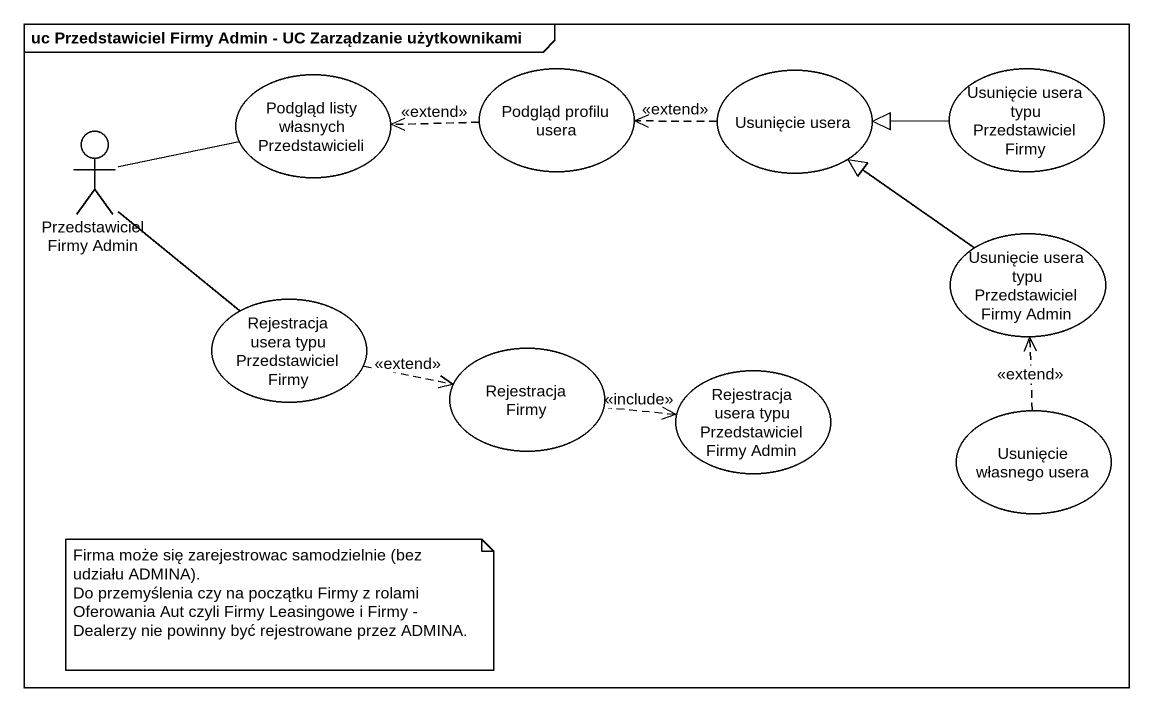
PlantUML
@startuml
mainframe uc Przedstawiciel Firmy Admin - UC Zarządzanie użytkownikami
usecase "Podgląd listy własnych Przedstawicieli" as Podgląd_listy_własnych
usecase "Podgląd profilu usera" as Podgląd_profilu_usera
usecase "Usunięcie usera" as Usunięcie_usera
usecase "Usunięcie usera typu Przedstawiciel Firmy" as Usunięcie_usera_typu
actor "Przedstawiciel Firmy Admin" as Przedstawiciel_Firmy_Admin
usecase "Usunięcie usera typu Przedstawiciel Firmy Admin" as Usunięcie_usera_typu_2
usecase "Rejestracja usera typu Przedstawiciel Firmy" as Rejestracja_usera_typu
usecase "Rejestracja Firmy" as Rejestracja_Firmy
usecase "Rejestracja usera typu Przedstawiciel Firmy Admin" as Rejestracja_usera_typu_2
usecase "Usunięcie własnego usera" as Usunięcie_własnego_usera
Podgląd_profilu_usera .left.> Podgląd_listy_własnych : <<extend>>
Usunięcie_usera .left.> Podgląd_profilu_usera : <<extend>>
Usunięcie_usera_typu -left-|> Usunięcie_usera
Przedstawiciel_Firmy_Admin -right- Podgląd_listy_własnych
Przedstawiciel_Firmy_Admin -- Rejestracja_usera_typu
Usunięcie_usera_typu_2 -up-|> Usunięcie_usera
Rejestracja_usera_typu .right.> Rejestracja_Firmy : <<extend>>
Rejestracja_Firmy .right.> Rejestracja_usera_typu_2 : <<include>>
Usunięcie_własnego_usera .up.> Usunięcie_usera_typu_2 : <<extend>>
note as N1
  Firma może się zarejestrowac samodzielnie (bez udziału ADMINA).
  Do przemyślenia czy na początku Firmy z rolami Oferowania Aut czyli Firmy Leasingowe i Firmy - Dealerzy nie powinny być rejestrowane przez ADMINA.
end note
@enduml
